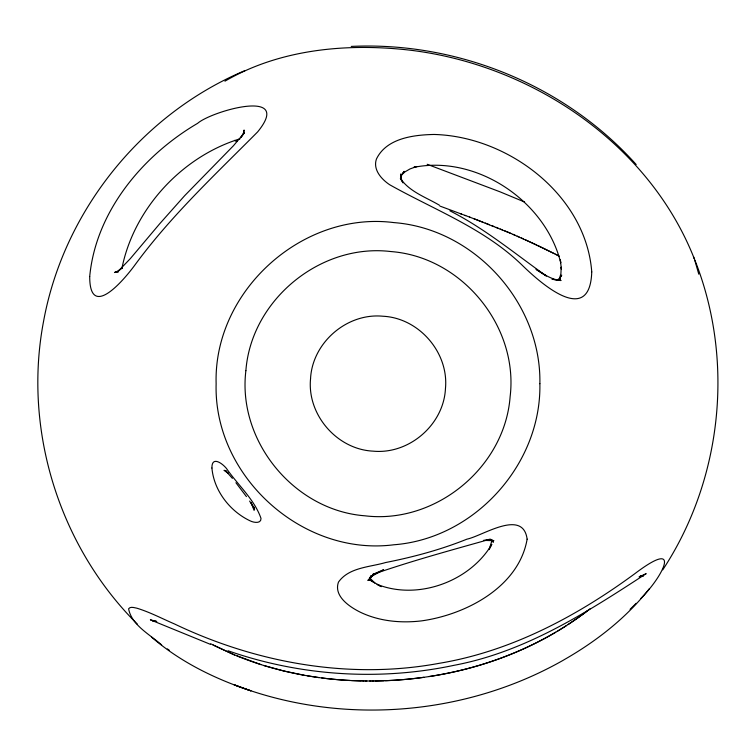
<?xml version="1.0" encoding="UTF-8"?>
<svg xmlns="http://www.w3.org/2000/svg" width="756" height="756" viewBox="0 0 756 756"><rect width="100%" height="100%" fill="white"/><g stroke="black" fill="none" stroke-linecap="round" stroke-linejoin="round"><path stroke-width="1.13" d="M400.576 179.323L400.633 174.012L401.039 178.331L402.995 182.857L400.359 178.388C409.61 191.863 425.93 197.24 439.444 205.226M254.299 507.219L254.11 510.394L251.049 502.57L254.621 509.119L249.622 501.086M370.298 577.716L370.119 579.805L370.109 577.083L370.591 579.181M121.905 268.475C133.736 208.788 182.016 156.558 240.068 138.783M491.844 540.909L489.113 549.593L491.806 544.358C469.712 581.657 417.718 600.604 377.102 584.35L381.308 586.637L370.846 580.532M243.621 133.113L244.103 130.032L243.441 133.028L241.041 137.365L244.424 132.763L233.519 145.662L184.681 195.662L159.781 223.672L130.297 258.656L118.04 271.413L122.34 267.728L117.87 271.064L114.477 272.529L117.501 271.782L115.441 271.612L118.437 271.971M400.841 178.274L401.616 175.127L404.139 171.347L401.086 175.439L404.951 171.877L409.988 168.947L416.698 166.509L413.882 167.293M370.053 578.236L371.111 575.637L369.183 580.324L370.053 578.236L373.738 574.087L367.907 580.466L371.829 576.233L383.557 569.807M662.747 569.844C722.897 478.453 735.002 357.994 693.479 256.671C647.278 142.109 530.532 64.534 409.79 50.151C347.25 42.997 280.202 48.96 224.948 81.175M640.89 598.393C663.579 575.826 682.592 537.45 634.842 573.681C576.601 616.452 510.905 651.436 438.952 663.362C349.376 679.88 256.133 662.955 174.466 623.946C161.973 618.578 149.858 612.124 136.808 608.174C134.322 607.758 130.457 606.217 128.605 608.778C131.525 625.099 150.094 634.624 161.661 644.962M649.376 588.65C626.459 617.728 596.853 640.89 564.893 659.279L562.729 660.555C464.052 716.433 339.916 725.703 234.124 684.775L250.964 690.842C215.025 678.935 180.24 661.925 151.455 637.034M636.193 603.316L630.079 609.317M590.256 608.656C543.781 645.161 487.176 667.765 428.935 676.573M587.573 610.763L581.903 615.015M579.975 616.414L568.106 624.55M556.964 280.372L559.364 278.69L561.717 275.061L559.431 278.888L560.914 273.53L561.217 267.151L561.424 269.495M566.074 625.855L557.824 630.976M555.726 632.224C504.28 662.521 444.953 678.415 385.437 680.693M245.114 70.516C141.589 113.995 63.476 211.283 43.479 321.782C22.954 430.088 59.28 546.569 137.441 624.248M557.909 280.155L560.517 278.992L556.284 279.796L552.173 279.276M383.49 569.769L372.68 574.484C411.094 561.047 450.576 550.368 489.718 539.302L483.481 540.398L493.876 540.672L490.748 539.897L492.978 540.833L490.446 539.141M414.099 167.293C476.932 154.782 545.624 201.162 560.725 262.833L560.357 259.771L561.292 268.493M154.734 620.648L152.721 621.007L156.775 621.47L150.368 619.816L210.376 644.329M423.908 677.3C390.077 681.921 355.622 682.299 321.744 677.952M351.247 46.418C457.399 41.391 565.138 85.163 636.174 164.524M383.991 680.74L375.401 680.958M372.566 680.986L373.974 680.976M640.237 575.959L643.347 575.949L639.066 576.923L646.191 573.634C586.637 612.549 525.174 651.984 453.94 665.337C379.115 681.194 300.123 675.94 227.934 650.718M369.731 680.995L371.149 680.995M365.488 680.976L366.896 680.986M362.663 680.929L364.071 680.958M361.255 680.901L351.445 680.561M350.047 680.495C311.349 678.501 272.85 670.525 236.911 655.934M552.249 279.295L561.065 280.533C552.031 279.786 544.254 274.617 536.826 269.854M318.852 677.574L307.229 675.788M304.318 675.278L283.887 670.997L263.702 665.469M226.025 470.733L224.003 470.326L228.425 473.454L225.827 470.988L232.404 478.368M236.883 141.155L234.464 140.389M235.059 140.588L236.694 141.098M260.867 664.59L233.5 654.516L210.65 643.772M439.926 206.076L461.415 214.042M460.47 213.683L465.734 215.649M464.978 215.365L470.062 217.265M469.485 217.057L483.037 222.207M473.984 218.749L509.563 232.867L536.552 244.906M427.159 164.279L500.047 191.826L524.617 202.022M485.191 223.039L489.51 224.721M491.665 225.571L493.819 226.422M495.964 227.282L498.109 228.142M500.245 229.011L502.381 229.881M504.517 230.76L510.867 233.415M234.672 655.017L213.069 645.038M512.974 234.313L515.072 235.21M517.161 236.118L519.249 237.025M521.319 237.942L523.388 238.858M525.439 239.775L554.299 253.629M537.544 245.369L541.494 247.259M542.477 247.741L556.539 254.781M555.291 254.139L558.608 255.859M557.267 255.159L559.251 256.19M449.905 210.82C484.69 228.492 514.76 253.496 546.361 276.006L535.928 269.278M370.875 580.57L374.768 582.952L370.61 578.803M167.322 648.903L169.268 650.207M235.919 482.734L246.437 496.607M693.479 256.671L694.206 258.675M694.896 260.669L698.78 274.173M89.709 276.526C89.633 320.931 124.334 279.474 135.022 264.855C170.847 215.999 215.158 174.664 257.645 131.894C293.971 87.375 211.491 111.132 197.637 123.322C142.761 155.5 95.814 211.5 89.709 276.526M211.926 468.011C213.844 490.606 229.956 511.377 250.264 520.912C253.44 522.538 261.217 524.031 261.009 518.408C254.564 499.839 238.811 485.853 227.584 470.062C224.239 464.619 211.633 454.658 211.926 468.011M539.869 383.689C541.523 464.326 474.466 538.688 393.867 544.774C302.202 556.539 213.419 476.063 216.131 383.689C213.409 291.315 302.202 210.839 393.867 222.595C474.466 228.681 541.523 303.043 539.869 383.689M527.13 539.141C518.918 587.043 465.781 614.732 421.565 620.874C400.935 623.331 379.323 621.3 360.423 612.265C349.678 606.973 333.434 596.182 338.461 582.12C348.866 567.321 369.703 567.208 385.636 562.53C413.362 557.059 440.748 549.669 467.01 539.132C482.489 536.004 523.058 508.268 527.13 539.141M591.75 271.914C589.916 327.414 539.945 282.612 521.801 264.836C484.038 228.35 434.549 209.941 389.68 184.748C381.44 179.229 372.774 169.646 376.422 159.062C386.439 138.225 413.456 134.87 434.038 134.464C508.136 136.335 585.947 195.02 591.75 271.914M310.536 378.86C307.078 414.846 337.063 449.451 373.171 451.152C409.166 454.602 443.763 424.626 445.464 388.508C448.922 352.523 418.937 317.926 382.829 316.225C346.834 312.767 312.237 342.751 310.536 378.86M245.88 370.676C237.289 441.126 294.216 510.489 364.987 515.809C435.437 524.399 504.8 467.473 510.12 396.702C518.71 326.252 461.784 256.889 391.013 251.568C320.563 242.978 251.2 299.905 245.88 370.676M493.195 542.071L492.099 540.436L493.195 542.071"/></g></svg>
